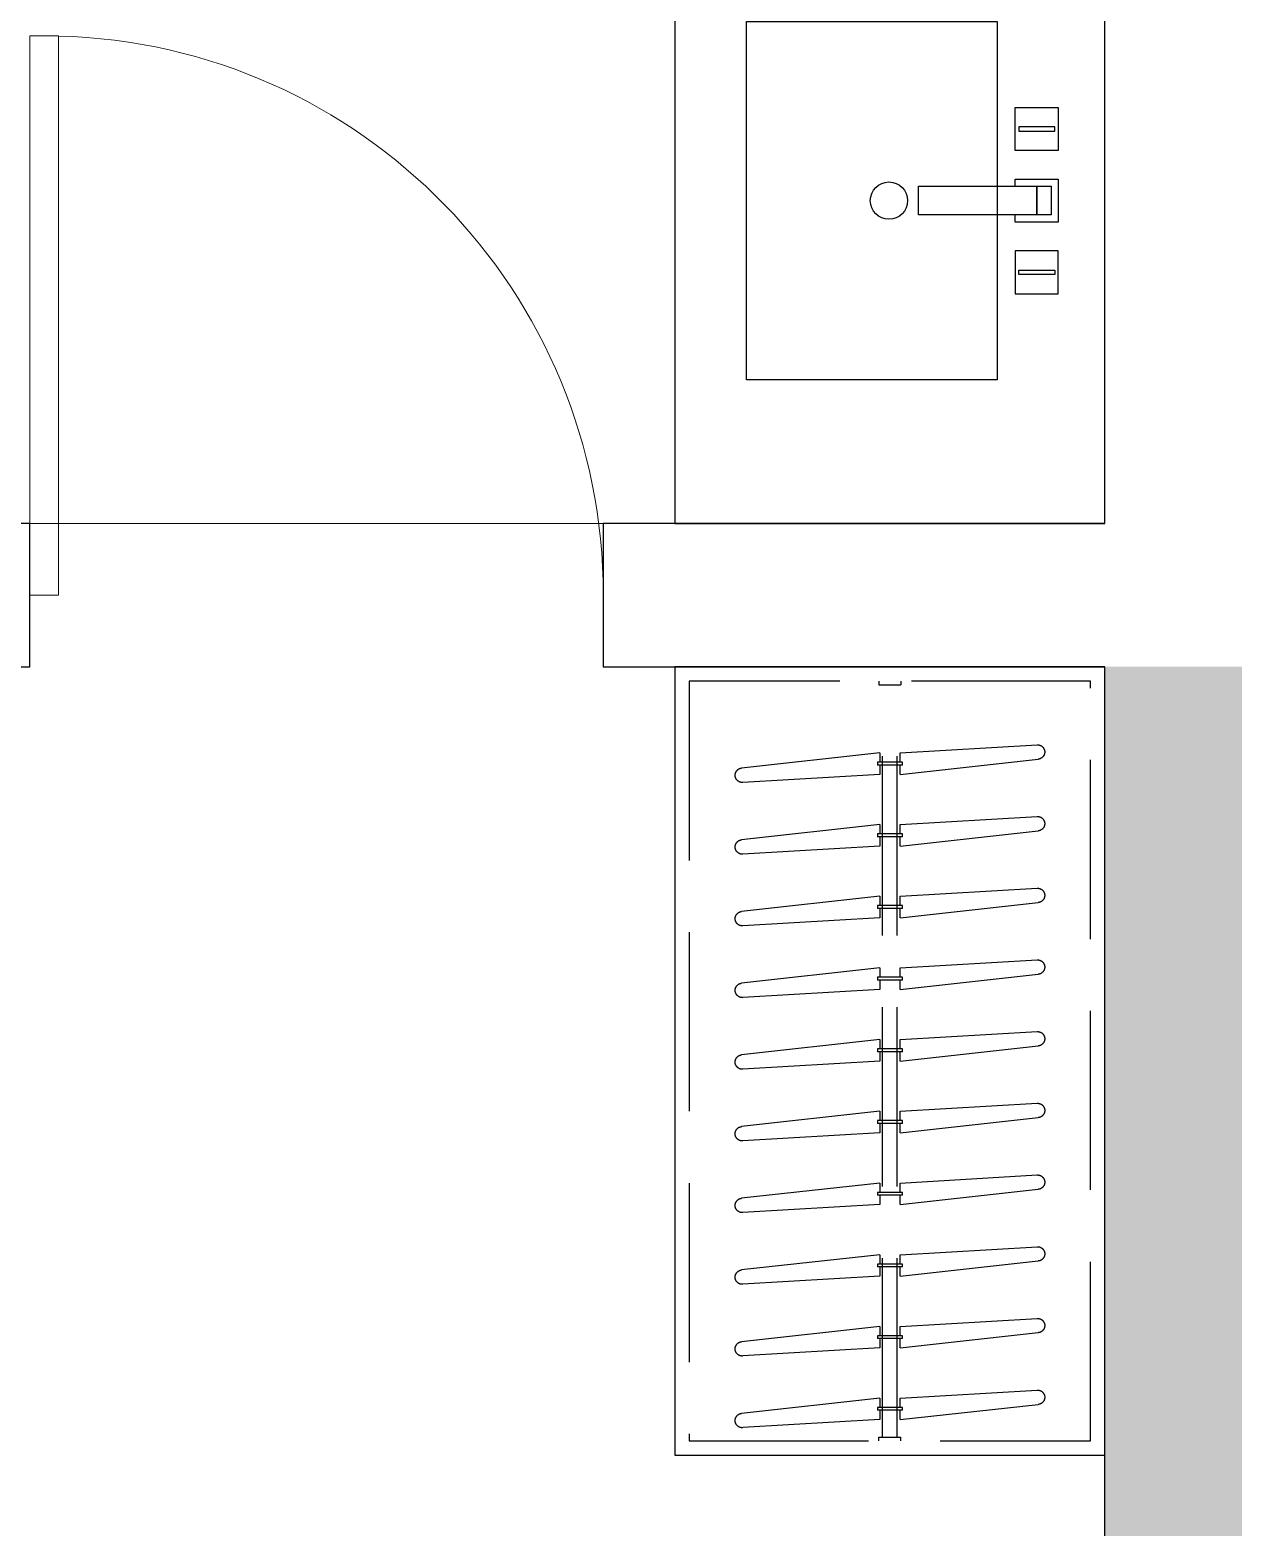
# Model space of a CAD drawing. Extents: x 3753737 to 4713801, y -857380 to 24339.
# Drawn here: x 4660849 to 4662527, y -732746 to -730658 of the extents above; entities that cross this region are included whole.
import ezdxf

# ---------------------------------------------------------------- set-up
doc = ezdxf.new("R2010")
doc.units = 0
doc.header["$LTSCALE"] = 1000
doc.header["$MEASUREMENT"] = 0
doc.linetypes.add('A户型$0$DASH', pattern=[0.35, 0.25, -0.1])
doc.layers.get('0').update_dxf_attribs({"linetype": 'CONTINUOUS'})
for name, color, linetype in [('!!电气', 1, 'CONTINUOUS'), ('5fur', 175, 'CONTINUOUS'), ('LVTRY', 252, 'CONTINUOUS'), ('WALL', 252, 'CONTINUOUS'), ('保温', 6, 'CONTINUOUS')]:
    doc.layers.add(name, color=color, linetype=linetype)
doc.layers.add('WINDOW', color=146, linetype='CONTINUOUS', lineweight=20)

# ---------------------------------------------------------------- blocks, each defined once
blk = doc.blocks.new('A$C1E0F638F')
for points in [[(499.7, 435.1), (499.7, 85.1), (0, 85.1), (0, 435.1)], [(269.9, 30), (229.9, 30), (229.9, 195), (269.9, 195)], [(119.9, 0), (179.9, 0), (179.9, 60), (119.9, 60)], [(146.9, 55), (152.9, 55), (152.9, 5), (146.9, 5)], [(379.9, 0), (319.9, 0), (319.9, 60), (379.9, 60)], [(352.9, 55), (346.9, 55), (346.9, 5), (352.9, 5)], [(229.9, 30), (269.9, 30), (269.9, 10), (229.9, 10)]]:
    blk.add_lwpolyline(points, close=True)
blk.add_lwpolyline([(269.9, 60), (279.9, 60), (279.9, 0), (219.9, 0), (219.9, 60), (229.9, 60)])
blk.add_circle((249.9, 236.3), 26)
blk = doc.blocks.new('GDGDRGDGRD')
at = {"layer": 'LVTRY', "color": 252}
blk.add_lwpolyline([(490882.6, 522448.5), (490282.6, 522448.5), (490282.6, 523348.5), (490882.6, 523348.5)], close=True, dxfattribs=at)
at = {"layer": 'LVTRY', "color": 252, "xscale": -1, "rotation": 270}
blk.add_blockref('A$C1E0F638F', (490347.5, 522648.8), dxfattribs=at)
blk = doc.blocks.new('A$C718F517F')
at = {"layer": '保温', "linetype": 'Continuous', "ltscale": 10}
h = blk.add_hatch(dxfattribs=at)
h.set_pattern_fill('HEX', color=251, scale=10, angle=90, style=0)
h.set_pattern_definition([(90, (-503782.455, -514000.21), (-16.49778, 1e-15), [9.525, -19.05]), (210, (-503782.455, -514000.21), (8.24889, -14.2874966), [9.525, -19.05]), (150, (-503782.455, -513990.684), (-8.24889, -14.2874966), [9.525, -19.05])])
h.paths.add_polyline_path([(0.1, 2048.3), (200.1, 2048.3), (200, 4900), (0, 4900)])
blk = doc.blocks.new('FGDGDGRDGRRD')
at = {"color": 252}
for p, q in [((419434.8, 366658.6), (419434.8, 367758.3)), ((419434.8, 367758.3), (420034.8, 367758.3)), ((419434.8, 366658.6), (419434.8, 367758.3)), ((419434.8, 367758.3), (420034.8, 367758.3)), ((420034.8, 367758.3), (420034.8, 366658.6)), ((420034.8, 367758.3), (420034.8, 366658.6)), ((420034.8, 366658.6), (419434.8, 366658.6)), ((420034.8, 366658.6), (419434.8, 366658.6)), ((420034.8, 366658.6), (420034.8, 366658.6)), ((420034.8, 366658.6), (420034.8, 366658.6))]:
    blk.add_line(p, q, dxfattribs=at)
at = {"layer": '5fur', "color": 252, "linetype": 'A户型$0$DASH'}
for p, q in [((419434.8, 366658.6), (419434.8, 367758.3)), ((419434.8, 367758.3), (420034.8, 367758.3)), ((419434.8, 366658.6), (419434.8, 367758.3)), ((419434.8, 367758.3), (420034.8, 367758.3)), ((420034.8, 367758.3), (420034.8, 366658.6)), ((420034.8, 367758.3), (420034.8, 366658.6)), ((419454.8, 366678.6), (419454.8, 367738.3)), ((419454.8, 367738.3), (420014.8, 367738.3)), ((419454.8, 366678.6), (419454.8, 367738.3)), ((419454.8, 367738.3), (420014.8, 367738.3)), ((419719.6, 367738.3), (419719.6, 367733.3)), ((419719.6, 367738.3), (419719.6, 367733.3)), ((419750.1, 367738.3), (419750.1, 367733.3)), ((419750.1, 367738.3), (419750.1, 367733.3)), ((420014.8, 367738.3), (420014.8, 366678.6)), ((420014.8, 367738.3), (420014.8, 366678.6)), ((419750.1, 367733.3), (419719.6, 367733.3)), ((419750.1, 367733.3), (419719.6, 367733.3)), ((419724.6, 366683.6), (419724.6, 367733.3)), ((419724.6, 366683.6), (419724.6, 367733.3)), ((419745.1, 366683.6), (419745.1, 367733.3)), ((419745.1, 366683.6), (419745.1, 367733.3)), ((419720.5, 367638.3), (419529.4, 367649.5)), ((419720.5, 367638.3), (419529.4, 367649.5)), ((419720.5, 367625.3), (419720.5, 367638.3)), ((419720.5, 367625.3), (419720.5, 367638.3)), ((419749.1, 367638.3), (419749.1, 367625.3)), ((419749.1, 367638.3), (419941.8, 367617)), ((419749.1, 367638.3), (419749.1, 367625.3)), ((419749.1, 367638.3), (419941.8, 367617)), ((419720.5, 367608.3), (419527.8, 367629.6)), ((419720.5, 367608.3), (419527.8, 367629.6)), ((419717.5, 367621.3), (419717.5, 367625.3)), ((419717.5, 367625.3), (419752.1, 367625.3)), ((419717.5, 367621.3), (419717.5, 367625.3)), ((419717.5, 367625.3), (419752.1, 367625.3)), ((419717.5, 367621.3), (419752.1, 367621.3)), ((419717.5, 367621.3), (419752.1, 367621.3)), ((419720.5, 367608.3), (419720.5, 367621.3)), ((419720.5, 367608.3), (419720.5, 367621.3)), ((419749.1, 367621.3), (419749.1, 367608.3)), ((419749.1, 367621.3), (419749.1, 367608.3)), ((419752.1, 367625.3), (419752.1, 367621.3)), ((419752.1, 367625.3), (419752.1, 367621.3)), ((419749.1, 367608.3), (419940.3, 367597.1)), ((419749.1, 367608.3), (419940.3, 367597.1)), ((419720.5, 367538.3), (419529.4, 367549.5)), ((419720.5, 367538.3), (419529.4, 367549.5)), ((419720.5, 367508.3), (419527.8, 367529.6)), ((419720.5, 367508.3), (419527.8, 367529.6)), ((419720.5, 367525.3), (419720.5, 367538.3)), ((419720.5, 367525.3), (419720.5, 367538.3)), ((419749.1, 367538.3), (419749.1, 367525.3)), ((419749.1, 367538.3), (419941.8, 367517)), ((419749.1, 367538.3), (419749.1, 367525.3)), ((419749.1, 367538.3), (419941.8, 367517)), ((419717.5, 367521.3), (419717.5, 367525.3)), ((419717.5, 367525.3), (419752.1, 367525.3)), ((419717.5, 367521.3), (419717.5, 367525.3)), ((419717.5, 367525.3), (419752.1, 367525.3)), ((419717.5, 367521.3), (419752.1, 367521.3)), ((419717.5, 367521.3), (419752.1, 367521.3)), ((419720.5, 367508.3), (419720.5, 367521.3)), ((419720.5, 367508.3), (419720.5, 367521.3)), ((419749.1, 367521.3), (419749.1, 367508.3)), ((419749.1, 367521.3), (419749.1, 367508.3)), ((419749.1, 367508.3), (419940.3, 367497.1)), ((419749.1, 367508.3), (419940.3, 367497.1)), ((419752.1, 367525.3), (419752.1, 367521.3)), ((419752.1, 367525.3), (419752.1, 367521.3)), ((419720.5, 367438.3), (419529.4, 367449.5)), ((419720.5, 367438.3), (419529.4, 367449.5)), ((419720.5, 367408.3), (419527.8, 367429.6)), ((419720.5, 367408.3), (419527.8, 367429.6)), ((419717.5, 367421.3), (419717.5, 367425.3)), ((419717.5, 367425.3), (419752.1, 367425.3)), ((419717.5, 367421.3), (419717.5, 367425.3)), ((419717.5, 367425.3), (419752.1, 367425.3)), ((419720.5, 367425.3), (419720.5, 367438.3)), ((419720.5, 367425.3), (419720.5, 367438.3)), ((419749.1, 367438.3), (419749.1, 367425.3)), ((419749.1, 367438.3), (419941.8, 367417)), ((419749.1, 367438.3), (419749.1, 367425.3)), ((419749.1, 367438.3), (419941.8, 367417)), ((419752.1, 367425.3), (419752.1, 367421.3)), ((419752.1, 367425.3), (419752.1, 367421.3)), ((419717.5, 367421.3), (419752.1, 367421.3)), ((419717.5, 367421.3), (419752.1, 367421.3)), ((419720.5, 367408.3), (419720.5, 367421.3)), ((419720.5, 367408.3), (419720.5, 367421.3)), ((419749.1, 367421.3), (419749.1, 367408.3)), ((419749.1, 367421.3), (419749.1, 367408.3)), ((419749.1, 367408.3), (419940.3, 367397.1)), ((419749.1, 367408.3), (419940.3, 367397.1)), ((419720.5, 367338.3), (419529.4, 367349.5)), ((419720.5, 367338.3), (419529.4, 367349.5)), ((419720.5, 367308.3), (419527.8, 367329.6)), ((419720.5, 367308.3), (419527.8, 367329.6)), ((419717.5, 367321.3), (419717.5, 367325.3)), ((419717.5, 367325.3), (419752.1, 367325.3)), ((419717.5, 367321.3), (419717.5, 367325.3)), ((419717.5, 367325.3), (419752.1, 367325.3)), ((419717.5, 367321.3), (419752.1, 367321.3)), ((419717.5, 367321.3), (419752.1, 367321.3)), ((419720.5, 367325.3), (419720.5, 367338.3)), ((419720.5, 367325.3), (419720.5, 367338.3)), ((419720.5, 367308.3), (419720.5, 367321.3)), ((419720.5, 367308.3), (419720.5, 367321.3)), ((419749.1, 367338.3), (419749.1, 367325.3)), ((419749.1, 367338.3), (419941.8, 367317)), ((419749.1, 367338.3), (419749.1, 367325.3)), ((419749.1, 367338.3), (419941.8, 367317)), ((419749.1, 367321.3), (419749.1, 367308.3)), ((419749.1, 367321.3), (419749.1, 367308.3)), ((419752.1, 367325.3), (419752.1, 367321.3)), ((419752.1, 367325.3), (419752.1, 367321.3)), ((419749.1, 367308.3), (419940.3, 367297.1)), ((419749.1, 367308.3), (419940.3, 367297.1)), ((419720.5, 367238.3), (419529.4, 367249.5)), ((419720.5, 367238.3), (419529.4, 367249.5)), ((419720.5, 367225.3), (419720.5, 367238.3)), ((419720.5, 367225.3), (419720.5, 367238.3)), ((419749.1, 367238.3), (419749.1, 367225.3)), ((419749.1, 367238.3), (419941.8, 367217)), ((419749.1, 367238.3), (419749.1, 367225.3)), ((419749.1, 367238.3), (419941.8, 367217)), ((419720.5, 367208.3), (419527.8, 367229.6)), ((419720.5, 367208.3), (419527.8, 367229.6)), ((419717.5, 367221.3), (419717.5, 367225.3)), ((419717.5, 367225.3), (419752.1, 367225.3)), ((419717.5, 367221.3), (419717.5, 367225.3)), ((419717.5, 367225.3), (419752.1, 367225.3)), ((419717.5, 367221.3), (419752.1, 367221.3)), ((419717.5, 367221.3), (419752.1, 367221.3)), ((419720.5, 367208.3), (419720.5, 367221.3)), ((419720.5, 367208.3), (419720.5, 367221.3)), ((419749.1, 367221.3), (419749.1, 367208.3)), ((419749.1, 367221.3), (419749.1, 367208.3)), ((419752.1, 367225.3), (419752.1, 367221.3)), ((419752.1, 367225.3), (419752.1, 367221.3)), ((419749.1, 367208.3), (419940.3, 367197.1)), ((419749.1, 367208.3), (419940.3, 367197.1)), ((419720.5, 367138.3), (419529.4, 367149.5)), ((419720.5, 367138.3), (419529.4, 367149.5)), ((419720.5, 367125.3), (419720.5, 367138.3)), ((419720.5, 367125.3), (419720.5, 367138.3)), ((419749.1, 367138.3), (419749.1, 367125.3)), ((419749.1, 367138.3), (419941.8, 367117)), ((419749.1, 367138.3), (419749.1, 367125.3)), ((419749.1, 367138.3), (419941.8, 367117)), ((419720.5, 367108.3), (419527.8, 367129.6)), ((419720.5, 367108.3), (419527.8, 367129.6)), ((419717.5, 367121.3), (419717.5, 367125.3)), ((419717.5, 367125.3), (419752.1, 367125.3)), ((419717.5, 367121.3), (419717.5, 367125.3)), ((419717.5, 367125.3), (419752.1, 367125.3)), ((419717.5, 367121.3), (419752.1, 367121.3)), ((419717.5, 367121.3), (419752.1, 367121.3)), ((419720.5, 367108.3), (419720.5, 367121.3)), ((419720.5, 367108.3), (419720.5, 367121.3)), ((419749.1, 367121.3), (419749.1, 367108.3)), ((419749.1, 367121.3), (419749.1, 367108.3)), ((419752.1, 367125.3), (419752.1, 367121.3)), ((419752.1, 367125.3), (419752.1, 367121.3)), ((419749.1, 367108.3), (419940.3, 367097.1)), ((419749.1, 367108.3), (419940.3, 367097.1)), ((419720.5, 367038.3), (419529.4, 367049.5)), ((419720.5, 367038.3), (419529.4, 367049.5)), ((419720.5, 367008.3), (419527.8, 367029.6)), ((419720.5, 367008.3), (419527.8, 367029.6)), ((419720.5, 367025.3), (419720.5, 367038.3)), ((419720.5, 367025.3), (419720.5, 367038.3)), ((419749.1, 367038.3), (419749.1, 367025.3)), ((419749.1, 367038.3), (419941.8, 367017)), ((419749.1, 367038.3), (419749.1, 367025.3)), ((419749.1, 367038.3), (419941.8, 367017)), ((419717.5, 367021.3), (419717.5, 367025.3)), ((419717.5, 367025.3), (419752.1, 367025.3)), ((419717.5, 367021.3), (419717.5, 367025.3)), ((419717.5, 367025.3), (419752.1, 367025.3)), ((419717.5, 367021.3), (419752.1, 367021.3)), ((419717.5, 367021.3), (419752.1, 367021.3)), ((419720.5, 367008.3), (419720.5, 367021.3)), ((419720.5, 367008.3), (419720.5, 367021.3)), ((419749.1, 367021.3), (419749.1, 367008.3)), ((419749.1, 367021.3), (419749.1, 367008.3)), ((419749.1, 367008.3), (419940.3, 366997.1)), ((419749.1, 367008.3), (419940.3, 366997.1)), ((419752.1, 367025.3), (419752.1, 367021.3)), ((419752.1, 367025.3), (419752.1, 367021.3)), ((419720.5, 366938.3), (419529.4, 366949.5)), ((419720.5, 366938.3), (419529.4, 366949.5)), ((419720.5, 366908.3), (419527.8, 366929.6)), ((419720.5, 366908.3), (419527.8, 366929.6)), ((419717.5, 366921.3), (419717.5, 366925.3)), ((419717.5, 366925.3), (419752.1, 366925.3)), ((419717.5, 366921.3), (419717.5, 366925.3)), ((419717.5, 366925.3), (419752.1, 366925.3)), ((419720.5, 366925.3), (419720.5, 366938.3)), ((419720.5, 366925.3), (419720.5, 366938.3)), ((419749.1, 366938.3), (419749.1, 366925.3)), ((419749.1, 366938.3), (419941.8, 366917)), ((419749.1, 366938.3), (419749.1, 366925.3)), ((419749.1, 366938.3), (419941.8, 366917)), ((419752.1, 366925.3), (419752.1, 366921.3)), ((419752.1, 366925.3), (419752.1, 366921.3)), ((419717.5, 366921.3), (419752.1, 366921.3)), ((419717.5, 366921.3), (419752.1, 366921.3)), ((419720.5, 366908.3), (419720.5, 366921.3)), ((419720.5, 366908.3), (419720.5, 366921.3)), ((419749.1, 366921.3), (419749.1, 366908.3)), ((419749.1, 366921.3), (419749.1, 366908.3)), ((419749.1, 366908.3), (419940.3, 366897.1)), ((419749.1, 366908.3), (419940.3, 366897.1)), ((419720.5, 366838.3), (419529.4, 366849.5)), ((419720.5, 366838.3), (419529.4, 366849.5)), ((419720.5, 366808.3), (419527.8, 366829.6)), ((419720.5, 366808.3), (419527.8, 366829.6)), ((419717.5, 366821.3), (419717.5, 366825.3)), ((419717.5, 366825.3), (419752.1, 366825.3)), ((419717.5, 366821.3), (419717.5, 366825.3)), ((419717.5, 366825.3), (419752.1, 366825.3)), ((419717.5, 366821.3), (419752.1, 366821.3)), ((419717.5, 366821.3), (419752.1, 366821.3)), ((419720.5, 366825.3), (419720.5, 366838.3)), ((419720.5, 366825.3), (419720.5, 366838.3)), ((419720.5, 366808.3), (419720.5, 366821.3)), ((419720.5, 366808.3), (419720.5, 366821.3)), ((419749.1, 366838.3), (419749.1, 366825.3)), ((419749.1, 366838.3), (419941.8, 366817)), ((419749.1, 366838.3), (419749.1, 366825.3)), ((419749.1, 366838.3), (419941.8, 366817)), ((419749.1, 366821.3), (419749.1, 366808.3)), ((419749.1, 366821.3), (419749.1, 366808.3)), ((419752.1, 366825.3), (419752.1, 366821.3)), ((419752.1, 366825.3), (419752.1, 366821.3)), ((419749.1, 366808.3), (419940.3, 366797.1)), ((419749.1, 366808.3), (419940.3, 366797.1)), ((419720.5, 366738.3), (419529.4, 366749.5)), ((419720.5, 366738.3), (419529.4, 366749.5)), ((419720.5, 366725.3), (419720.5, 366738.3)), ((419720.5, 366725.3), (419720.5, 366738.3)), ((419749.1, 366738.3), (419749.1, 366725.3)), ((419749.1, 366738.3), (419941.8, 366717)), ((419749.1, 366738.3), (419749.1, 366725.3)), ((419749.1, 366738.3), (419941.8, 366717)), ((419720.5, 366708.3), (419527.8, 366729.6)), ((419720.5, 366708.3), (419527.8, 366729.6)), ((419717.5, 366721.3), (419717.5, 366725.3)), ((419717.5, 366725.3), (419752.1, 366725.3)), ((419717.5, 366721.3), (419717.5, 366725.3)), ((419717.5, 366725.3), (419752.1, 366725.3)), ((419717.5, 366721.3), (419752.1, 366721.3)), ((419717.5, 366721.3), (419752.1, 366721.3)), ((419720.5, 366708.3), (419720.5, 366721.3)), ((419720.5, 366708.3), (419720.5, 366721.3)), ((419749.1, 366721.3), (419749.1, 366708.3)), ((419749.1, 366721.3), (419749.1, 366708.3)), ((419752.1, 366725.3), (419752.1, 366721.3)), ((419752.1, 366725.3), (419752.1, 366721.3)), ((419749.1, 366708.3), (419940.3, 366697.1)), ((419749.1, 366708.3), (419940.3, 366697.1)), ((420014.8, 366678.6), (419454.8, 366678.6)), ((420014.8, 366678.6), (419454.8, 366678.6)), ((419719.6, 366678.6), (419719.6, 366683.6)), ((419719.6, 366678.6), (419719.6, 366683.6)), ((419750.1, 366683.6), (419719.6, 366683.6)), ((419750.1, 366683.6), (419719.6, 366683.6)), ((419750.1, 366678.6), (419750.1, 366683.6)), ((419750.1, 366678.6), (419750.1, 366683.6)), ((420034.8, 366658.6), (419434.8, 366658.6)), ((420034.8, 366658.6), (419434.8, 366658.6))]:
    blk.add_line(p, q, dxfattribs=at)
for centre, start, end in [((419528.8, 367639.5), 86.9606, 264.2894), ((419528.8, 367639.5), 86.9606, 264.2894), ((419940.8, 367607), 266.9606, 84.2894), ((419940.8, 367607), 266.9606, 84.2894), ((419528.8, 367539.5), 86.9606, 264.2894), ((419528.8, 367539.5), 86.9606, 264.2894), ((419940.8, 367507), 266.9606, 84.2894), ((419940.8, 367507), 266.9606, 84.2894), ((419528.8, 367439.5), 86.9606, 264.2894), ((419528.8, 367439.5), 86.9606, 264.2894), ((419940.8, 367407), 266.9606, 84.2894), ((419940.8, 367407), 266.9606, 84.2894), ((419528.8, 367339.5), 86.9606, 264.2894), ((419528.8, 367339.5), 86.9606, 264.2894), ((419940.8, 367307), 266.9606, 84.2894), ((419940.8, 367307), 266.9606, 84.2894), ((419528.8, 367239.5), 86.9606, 264.2894), ((419528.8, 367239.5), 86.9606, 264.2894), ((419940.8, 367207), 266.9606, 84.2894), ((419940.8, 367207), 266.9606, 84.2894), ((419528.8, 367139.5), 86.9606, 264.2894), ((419528.8, 367139.5), 86.9606, 264.2894), ((419940.8, 367107), 266.9606, 84.2894), ((419940.8, 367107), 266.9606, 84.2894), ((419528.8, 367039.5), 86.9606, 264.2894), ((419528.8, 367039.5), 86.9606, 264.2894), ((419940.8, 367007), 266.9606, 84.2894), ((419940.8, 367007), 266.9606, 84.2894), ((419528.8, 366939.5), 86.9606, 264.2894), ((419528.8, 366939.5), 86.9606, 264.2894), ((419940.8, 366907), 266.9606, 84.2894), ((419940.8, 366907), 266.9606, 84.2894), ((419528.8, 366839.5), 86.9606, 264.2894), ((419528.8, 366839.5), 86.9606, 264.2894), ((419940.8, 366807), 266.9606, 84.2894), ((419940.8, 366807), 266.9606, 84.2894), ((419528.8, 366739.5), 86.9606, 264.2894), ((419528.8, 366739.5), 86.9606, 264.2894), ((419940.8, 366707), 266.9606, 84.2894), ((419940.8, 366707), 266.9606, 84.2894)]:
    blk.add_arc(centre, 10, start, end, dxfattribs=at)
blk = doc.blocks.new('$DorLib2D$00000001')
for p, q in [((0.45, 0.975), (0.5, 0.975)), ((0.45, 0), (0.45, 0.975)), ((0.5, 0), (0.5, 0.975)), ((0.5, 0), (0.45, 0))]:
    blk.add_line(p, q)
at = {"lineweight": 13}
blk.add_arc((0.475, 0), 0.975, 91.4693, 180, dxfattribs=at)
blk = doc.blocks.new('A$C1C403CBE')
at = {"layer": 'WALL', "color": 252}
for p, q in [((24900, 6400), (24900, 9000)), ((23400, 6400), (23300, 6400)), ((23400, 6200), (23400, 6400)), ((24900, 6400), (24200, 6400)), ((24200, 6400), (24200, 6200)), ((23200, 6200), (23400, 6200)), ((24200, 6200), (24900, 6200)), ((24900, 1300), (24900, 6200))]:
    blk.add_line(p, q, dxfattribs=at)
at = {"layer": 'WINDOW', "color": 252}
blk.add_line((24200, 6400), (23400, 6400), dxfattribs=at)
at = {"xscale": -1}
blk.add_blockref('FGDGDGRDGRRD', (444334.8, -361558.3), dxfattribs=at)
at = {"color": 252, "xscale": -1}
blk.add_blockref('GDGDRGDGRD', (515182.4, -516048.5), dxfattribs=at)
at = {"color": 252}
blk.add_blockref('A$C718F517F', (24900, 1300), dxfattribs=at)
at = {"layer": 'WINDOW', "color": 252, "xscale": 800, "yscale": -800, "zscale": 800, "rotation": 179.9999999939821}
blk.add_blockref('$DorLib2D$00000001', (23800, 6300), dxfattribs=at)

msp = doc.modelspace()

# ---------------------------------------------------------------- block references
at = {"layer": '!!电气'}
msp.add_blockref('A$C1C403CBE', (4637448.6, -737746.5), dxfattribs=at)

doc.saveas('drawing.dxf')
